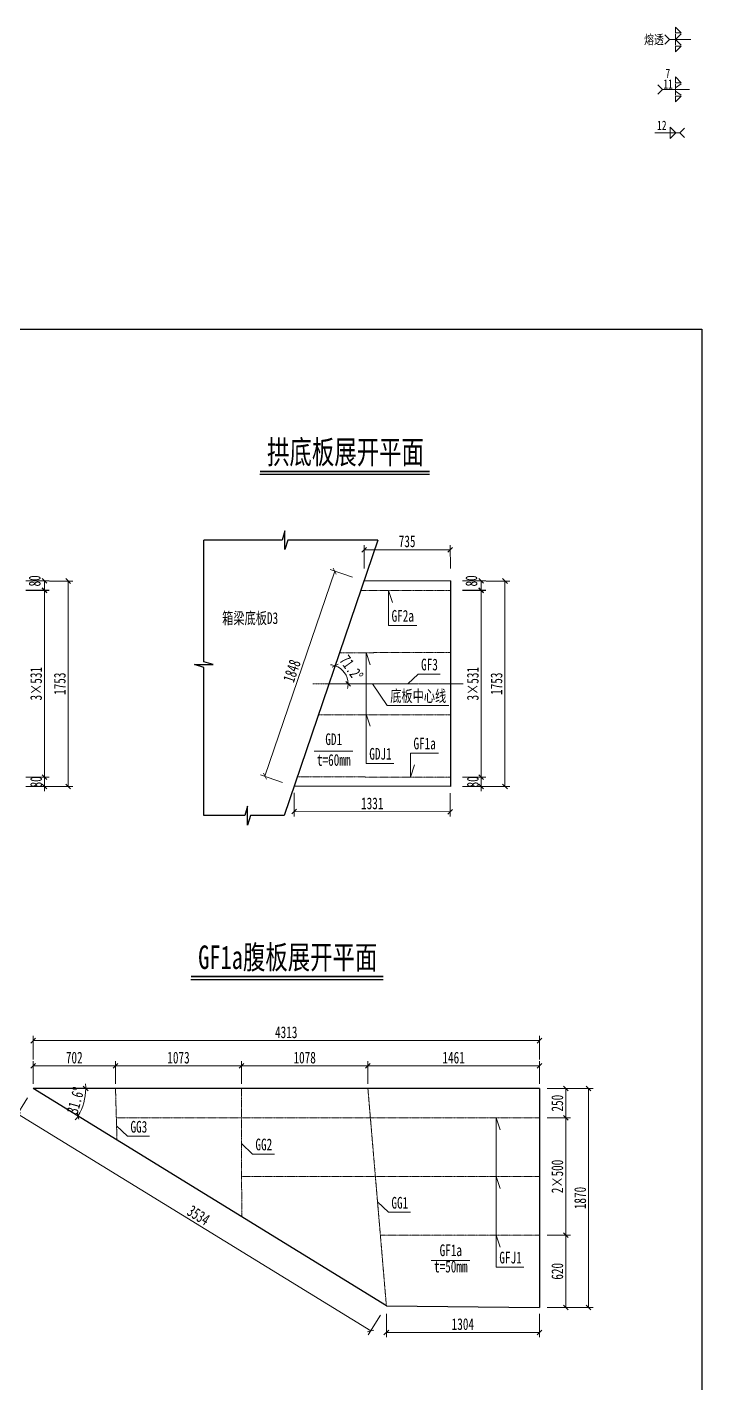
# Model space of a CAD drawing. Header units: millimetres. Extents: x -89049 to 410567, y -307459 to -100425.
# Drawn here: x 96024 to 101773, y -266741 to -255178 of the extents above; entities that cross this region are included whole.
import ezdxf
from ezdxf.enums import TextEntityAlignment as Align

# ---------------------------------------------------------------- set-up
doc = ezdxf.new("R2010")
doc.units = ezdxf.units.MM
doc.linetypes.add('CENTER2', pattern=[28.575, 19.05, -3.175, 3.175, -3.175])
doc.linetypes.add('DASHED', pattern=[0.75, 0.5, -0.25])
doc.layers.get('Defpoints').update_dxf_attribs({"color": 8})
for name, color, linetype, lineweight in [('Dim', 4, 'Continuous', 15), ('中心线', 2, 'CENTER2', 15), ('文字', 7, 'Continuous', 15), ('标注线及字体', 2, 'Continuous', 15), ('桥 构造粗实', 1, 'Continuous', 30), ('细实线', 4, 'Continuous', 15), ('虚线', 7, 'DASHED', 13), ('钢板粗线', 1, 'Continuous', 25)]:
    doc.layers.add(name, color=color, linetype=linetype, lineweight=lineweight)
doc.layers.add('Text', color=4, linetype='Continuous')
doc.styles.add('111', font='', dxfattribs={"width": 0.7})
doc.styles.add('BM_Dim', font='', dxfattribs={"width": 0.85})
doc.styles.add('SMEDI', font='', dxfattribs={"width": 0.75})
doc.styles.get('111').set_extended_font_data('仿宋_GB2312')
doc.styles.get('BM_Dim').set_extended_font_data('仿宋_GB2312')
doc.styles.get('SMEDI').set_extended_font_data('仿宋_GB2312')
doc.dimstyles.new('200', dxfattribs={"dimscale": 0, "dimtxt": 2.5, "dimasz": 1, "dimexe": 1, "dimexo": 1, "dimgap": 0.6, "dimtad": 1, "dimdec": 0, "dimdsep": 46, "dimtxsty": '111', "dimblk": 'OBLIQUE', "dimcen": 0, "dimclrd": 4, "dimclre": 4, "dimclrt": 4, "dimadec": 1, "dimazin": 2, "dimtfac": 1, "dimtdec": 0, "dimtix": 1, "dimtmove": 2, "dimatfit": 3, "dimfxl": 4, "dimfxlon": 1, "dimtolj": 1, "dimlwd": -1, "dimlwe": -1, "dimarcsym": 0})

# ---------------------------------------------------------------- blocks, each defined once
blk = doc.blocks.new('_Oblique')
at = {"color": 0, "linetype": 'ByBlock', "lineweight": -2}
blk.add_line((-0.5, -0.5), (0.5, 0.5), dxfattribs=at)
blk = doc.blocks.new('*D2029')
at = {"layer": 'Defpoints', "color": 0, "transparency": 16777216}
for p in [(95910, -259902), (95910, -259982), (96173, -259981)]:
    blk.add_point(p, dxfattribs=at)
at = {"layer": '细实线', "color": 4, "transparency": 16777216}
for p, q in [((96013, -259901), (96213, -259901)), ((96173, -259901), (96173, -259981)), ((96013, -259981), (96213, -259981))]:
    blk.add_line(p, q, dxfattribs=at)
at = {"layer": '细实线', "color": 4, "transparency": 16777216, "xscale": 40, "yscale": 40, "zscale": 40}
for p, rotation in [((96173, -259901), 90.1041284977098), ((96173, -259981), 270.1041284977098)]:
    blk.add_blockref('_Oblique', p, dxfattribs=dict(at, rotation=rotation))
at = {"layer": '细实线', "color": 4, "transparency": 16777216, "insert": (96089, -259901), "char_height": 100, "attachment_point": 5, "rotation": 90.1041, "style": '111'}
blk.add_mtext('\\A1;80', dxfattribs=at)
blk = doc.blocks.new('*D2030')
at = {"layer": 'Defpoints', "color": 0, "transparency": 16777216}
for p in [(95910, -259982), (95910, -261575), (96173, -261575)]:
    blk.add_point(p, dxfattribs=at)
at = {"layer": '细实线', "color": 4, "transparency": 16777216}
for p, q in [((96013, -259982), (96213, -259982)), ((96173, -259982), (96173, -261575)), ((96013, -261575), (96213, -261575))]:
    blk.add_line(p, q, dxfattribs=at)
at = {"layer": '细实线', "color": 4, "transparency": 16777216, "xscale": 40, "yscale": 40, "zscale": 40}
for p, rotation in [((96173, -259982), 90), ((96173, -261575), 270)]:
    blk.add_blockref('_Oblique', p, dxfattribs=dict(at, rotation=rotation))
at = {"layer": '细实线', "color": 4, "transparency": 16777216, "insert": (96101, -260778), "char_height": 100, "attachment_point": 5, "rotation": 90, "style": '111'}
blk.add_mtext('\\A1;3×531', dxfattribs=at)
blk = doc.blocks.new('*D2031')
at = {"layer": 'Defpoints', "color": 0, "transparency": 16777216}
for p in [(95910, -261575), (95910, -261655), (96173, -261655)]:
    blk.add_point(p, dxfattribs=at)
at = {"layer": '细实线', "color": 4, "transparency": 16777216}
for p, q in [((96173, -261575), (96173, -261535)), ((96013, -261575), (96213, -261575)), ((96013, -261655), (96213, -261655)), ((96173, -261575), (96173, -261655)), ((96173, -261655), (96173, -261695))]:
    blk.add_line(p, q, dxfattribs=at)
at = {"layer": '细实线', "color": 4, "transparency": 16777216, "xscale": 40, "yscale": 40, "zscale": 40}
for p, rotation in [((96173, -261575), 270), ((96173, -261655), 90)]:
    blk.add_blockref('_Oblique', p, dxfattribs=dict(at, rotation=rotation))
at = {"layer": '细实线', "color": 4, "transparency": 16777216, "insert": (96101, -261615), "char_height": 100, "attachment_point": 5, "rotation": 90, "style": '111'}
blk.add_mtext('\\A1;80', dxfattribs=at)
blk = doc.blocks.new('*D2032')
at = {"layer": 'Defpoints', "color": 0, "transparency": 16777216}
for p in [(95910, -259902), (96375, -259902), (95910, -261655)]:
    blk.add_point(p, dxfattribs=at)
at = {"layer": '细实线', "color": 4, "transparency": 16777216}
for p, q in [((96215, -259902), (96415, -259902)), ((96375, -261655), (96375, -259902)), ((96215, -261655), (96415, -261655))]:
    blk.add_line(p, q, dxfattribs=at)
at = {"layer": '细实线', "color": 4, "transparency": 16777216, "xscale": 40, "yscale": 40, "zscale": 40}
for p, rotation in [((96375, -259902), 90), ((96375, -261655), 270)]:
    blk.add_blockref('_Oblique', p, dxfattribs=dict(at, rotation=rotation))
at = {"layer": '细实线', "color": 4, "transparency": 16777216, "insert": (96303, -260778), "char_height": 100, "attachment_point": 5, "rotation": 90, "style": '111'}
blk.add_mtext('\\A1;1753', dxfattribs=at)
blk = doc.blocks.new('*D2039')
at = {"layer": 'Defpoints', "color": 0, "transparency": 16777216}
for p in [(98895, -259903), (98050, -261567), (98300, -261652)]:
    blk.add_point(p, dxfattribs=at)
at = {"layer": '细实线', "color": 4, "transparency": 16777216}
for p, q in [((98797, -259869), (98607, -259805)), ((98645, -259818), (98050, -261567)), ((98201, -261619), (98012, -261554))]:
    blk.add_line(p, q, dxfattribs=at)
at = {"layer": '细实线', "color": 4, "transparency": 16777216, "xscale": 40, "yscale": 40, "zscale": 40}
for p, rotation in [((98645, -259818), 71.19867631448541), ((98050, -261567), 251.1986763144854)]:
    blk.add_blockref('_Oblique', p, dxfattribs=dict(at, rotation=rotation))
at = {"layer": '细实线', "color": 4, "transparency": 16777216, "insert": (98280, -260669), "char_height": 100, "attachment_point": 5, "rotation": 71.1987, "style": '111'}
blk.add_mtext('\\A1;1848', dxfattribs=at)
blk = doc.blocks.new('*D2040')
at = {"layer": 'Defpoints', "color": 0, "transparency": 16777216}
for p in [(98300, -261652), (99631, -261655), (99630, -261871)]:
    blk.add_point(p, dxfattribs=at)
at = {"layer": '细实线', "color": 4, "transparency": 16777216}
for p, q in [((98300, -261709), (98299, -261909)), ((99630, -261711), (99630, -261911)), ((98299, -261869), (99630, -261871))]:
    blk.add_line(p, q, dxfattribs=at)
at = {"layer": '细实线', "color": 4, "transparency": 16777216, "xscale": 40, "yscale": 40, "zscale": 40}
for p, rotation in [((98299, -261869), 179.8935802855079), ((99630, -261871), 359.8935802855079)]:
    blk.add_blockref('_Oblique', p, dxfattribs=dict(at, rotation=rotation))
at = {"layer": '细实线', "color": 4, "transparency": 16777216, "insert": (98965, -261799), "char_height": 100, "attachment_point": 5, "rotation": 359.8936, "style": '111'}
blk.add_mtext('\\A1;1331', dxfattribs=at)
blk = doc.blocks.new('*D2041')
at = {"layer": 'Defpoints', "color": 0, "transparency": 16777216}
for p in [(99630, -259635), (98895, -259903), (99631, -259902)]:
    blk.add_point(p, dxfattribs=at)
at = {"layer": '细实线', "color": 4, "transparency": 16777216}
for p, q in [((98895, -259796), (98895, -259596)), ((98895, -259636), (99630, -259635)), ((99631, -259795), (99630, -259595))]:
    blk.add_line(p, q, dxfattribs=at)
at = {"layer": '细实线', "color": 4, "transparency": 16777216, "xscale": 40, "yscale": 40, "zscale": 40}
for p, rotation in [((98895, -259636), 180.1064194642049), ((99630, -259635), 0.1064194642048758)]:
    blk.add_blockref('_Oblique', p, dxfattribs=dict(at, rotation=rotation))
at = {"layer": '细实线', "color": 4, "transparency": 16777216, "insert": (99262, -259564), "char_height": 100, "attachment_point": 5, "rotation": 0.1064, "style": '111'}
blk.add_mtext('\\A1;735', dxfattribs=at)
blk = doc.blocks.new('*D2042')
at = {"layer": 'Defpoints', "color": 0, "transparency": 16777216}
for p in [(99631, -259902), (99631, -259982), (99894, -259981)]:
    blk.add_point(p, dxfattribs=at)
at = {"layer": '细实线', "color": 4, "transparency": 16777216}
for p, q in [((99733, -259901), (99933, -259901)), ((99893, -259901), (99894, -259981)), ((99734, -259981), (99934, -259981))]:
    blk.add_line(p, q, dxfattribs=at)
at = {"layer": '细实线', "color": 4, "transparency": 16777216, "xscale": 40, "yscale": 40, "zscale": 40}
for p, rotation in [((99893, -259901), 90.10412849770982), ((99894, -259981), 270.1041284977098)]:
    blk.add_blockref('_Oblique', p, dxfattribs=dict(at, rotation=rotation))
at = {"layer": '细实线', "color": 4, "transparency": 16777216, "insert": (99810, -259901), "char_height": 100, "attachment_point": 5, "rotation": 90.1041, "style": '111'}
blk.add_mtext('\\A1;80', dxfattribs=at)
blk = doc.blocks.new('*D2043')
at = {"layer": 'Defpoints', "color": 0, "transparency": 16777216}
for p in [(99631, -259982), (99631, -261575), (99894, -261575)]:
    blk.add_point(p, dxfattribs=at)
at = {"layer": '细实线', "color": 4, "transparency": 16777216}
for p, q in [((99734, -259982), (99934, -259982)), ((99894, -259982), (99894, -261575)), ((99734, -261575), (99934, -261575))]:
    blk.add_line(p, q, dxfattribs=at)
at = {"layer": '细实线', "color": 4, "transparency": 16777216, "xscale": 40, "yscale": 40, "zscale": 40}
for p, rotation in [((99894, -259982), 90), ((99894, -261575), 270)]:
    blk.add_blockref('_Oblique', p, dxfattribs=dict(at, rotation=rotation))
at = {"layer": '细实线', "color": 4, "transparency": 16777216, "insert": (99822, -260778), "char_height": 100, "attachment_point": 5, "rotation": 90, "style": '111'}
blk.add_mtext('\\A1;3×531', dxfattribs=at)
blk = doc.blocks.new('*D2044')
at = {"layer": 'Defpoints', "color": 0, "transparency": 16777216}
for p in [(99631, -261575), (99631, -261655), (99894, -261655)]:
    blk.add_point(p, dxfattribs=at)
at = {"layer": '细实线', "color": 4, "transparency": 16777216}
for p, q in [((99894, -261575), (99894, -261535)), ((99734, -261575), (99934, -261575)), ((99734, -261655), (99934, -261655)), ((99894, -261575), (99894, -261655)), ((99894, -261655), (99894, -261695))]:
    blk.add_line(p, q, dxfattribs=at)
at = {"layer": '细实线', "color": 4, "transparency": 16777216, "xscale": 40, "yscale": 40, "zscale": 40}
for p, rotation in [((99894, -261575), 270), ((99894, -261655), 90)]:
    blk.add_blockref('_Oblique', p, dxfattribs=dict(at, rotation=rotation))
at = {"layer": '细实线', "color": 4, "transparency": 16777216, "insert": (99822, -261615), "char_height": 100, "attachment_point": 5, "rotation": 90, "style": '111'}
blk.add_mtext('\\A1;80', dxfattribs=at)
blk = doc.blocks.new('*D2045')
at = {"layer": 'Defpoints', "color": 0, "transparency": 16777216}
for p in [(99631, -259902), (100096, -259902), (99631, -261655)]:
    blk.add_point(p, dxfattribs=at)
at = {"layer": '细实线', "color": 4, "transparency": 16777216}
for p, q in [((99936, -259902), (100136, -259902)), ((100096, -261655), (100096, -259902)), ((99936, -261655), (100136, -261655))]:
    blk.add_line(p, q, dxfattribs=at)
at = {"layer": '细实线', "color": 4, "transparency": 16777216, "xscale": 40, "yscale": 40, "zscale": 40}
for p, rotation in [((100096, -259902), 90), ((100096, -261655), 270)]:
    blk.add_blockref('_Oblique', p, dxfattribs=dict(at, rotation=rotation))
at = {"layer": '细实线', "color": 4, "transparency": 16777216, "insert": (100024, -260778), "char_height": 100, "attachment_point": 5, "rotation": 90, "style": '111'}
blk.add_mtext('\\A1;1753', dxfattribs=at)
blk = doc.blocks.new('*D2046')
at = {"layer": 'Defpoints', "color": 0, "transparency": 16777216}
for p in [(99014, -259555), (98742, -260705), (98459, -260778), (99739, -260778), (98214, -261903)]:
    blk.add_point(p, dxfattribs=at)
at = {"layer": '细实线', "color": 4, "transparency": 16777216}
for start, end in [(71.1987, 85.339), (0, 71.1987), (345.8597, 0)]:
    blk.add_arc((98597, -260778), 162, start, end, dxfattribs=at)
at = {"layer": '细实线', "color": 4, "transparency": 16777216, "xscale": 40, "yscale": 40, "zscale": 40}
for p, rotation in [((98650, -260624), 341.1986763144857), ((98760, -260778), 90)]:
    blk.add_blockref('_Oblique', p, dxfattribs=dict(at, rotation=rotation))
at = {"layer": '细实线', "color": 4, "transparency": 16777216, "insert": (98787, -260643), "char_height": 100, "attachment_point": 5, "rotation": 305.5993, "style": '111'}
blk.add_mtext('\\A1;71.2%%d', dxfattribs=at)
blk = doc.blocks.new('角焊缝2')
at = {"layer": 'Dim'}
blk.add_line((-3138.01, 370.22), (-3132.7, 370.22), dxfattribs=at)
blk.add_lwpolyline([(-3134.75, 371.45), (-3134.75, 368.99), (-3133.52, 370.22)], close=True, dxfattribs=at)
blk.add_lwpolyline([(-3131.7, 369.22), (-3132.7, 370.22), (-3131.7, 371.22)], dxfattribs=at)
blk = doc.blocks.new('半融透2')
at = {"layer": 'Dim'}
for p, q in [((0, 0), (-5.71, 0)), ((-2.95, 0.34), (-1.72, 1.21)), ((-2.95, -0.34), (-1.72, -1.21))]:
    blk.add_line(p, q, dxfattribs=at)
for points in [[(-6.71, -1), (-5.71, 0), (-6.71, 1)], [(-2.95, -1.21), (-2.95, 0), (-2.95, 1.21)]]:
    blk.add_lwpolyline(points, dxfattribs=at)
for points in [[(-1.72, 1.41), (-2.95, 1.41), (-2.95, 2.65)], [(-1.72, -1.41), (-2.95, -1.41), (-2.95, -2.65)]]:
    blk.add_lwpolyline(points, close=True, dxfattribs=at)
at = {"layer": 'Text', "style": 'SMEDI', "width": 0.75}
blk.add_text('7', height=2, dxfattribs=at).set_placement((-5.1, 3.42), align=Align.MIDDLE_LEFT)
blk = doc.blocks.new('全融透2')
at = {"layer": 'Dim'}
blk.add_line((0, 0), (-4.48, 0), dxfattribs=at)
for points in [[(-5.48, 1), (-4.48, 0), (-5.48, -1)], [(-2, 1.21), (-3.23, 0), (-3.23, 1.21)], [(-2, -1.21), (-3.23, 0), (-3.23, -1.21)]]:
    blk.add_lwpolyline(points, dxfattribs=at)
for points in [[(-3.23, 2.65), (-3.23, 1.41), (-2, 1.41)], [(-3.23, -2.65), (-3.23, -1.41), (-2, -1.41)]]:
    blk.add_lwpolyline(points, close=True, dxfattribs=at)
at = {"layer": 'Text', "style": 'SMEDI', "width": 0.75}
blk.add_text('熔透', height=2, dxfattribs=at).set_placement((-9.92, 0), align=Align.MIDDLE_LEFT)
blk = doc.blocks.new('*D2313')
at = {"layer": 'Defpoints', "color": 0, "transparency": 16777216}
for p in [(100389, -264230), (100614, -264230), (100389, -264480)]:
    blk.add_point(p, dxfattribs=at)
at = {"layer": '细实线', "color": 4, "transparency": 16777216}
for p, q in [((100454, -264230), (100654, -264230)), ((100614, -264480), (100614, -264230)), ((100454, -264480), (100654, -264480))]:
    blk.add_line(p, q, dxfattribs=at)
at = {"layer": '细实线', "color": 4, "transparency": 16777216, "xscale": 40, "yscale": 40, "zscale": 40}
for p, rotation in [((100614, -264230), 90), ((100614, -264480), 270)]:
    blk.add_blockref('_Oblique', p, dxfattribs=dict(at, rotation=rotation))
at = {"layer": '细实线', "color": 4, "transparency": 16777216, "insert": (100542, -264355), "char_height": 100, "attachment_point": 5, "rotation": 90, "style": '111'}
blk.add_mtext('\\A1;250', dxfattribs=at)
blk = doc.blocks.new('*D2314')
at = {"layer": 'Defpoints', "color": 0, "transparency": 16777216}
for p in [(100389, -264480), (100389, -265480), (100614, -265480)]:
    blk.add_point(p, dxfattribs=at)
at = {"layer": '细实线', "color": 4, "transparency": 16777216}
for p, q in [((100454, -264480), (100654, -264480)), ((100614, -264480), (100614, -265480)), ((100454, -265480), (100654, -265480))]:
    blk.add_line(p, q, dxfattribs=at)
at = {"layer": '细实线', "color": 4, "transparency": 16777216, "xscale": 40, "yscale": 40, "zscale": 40}
for p, rotation in [((100614, -264480), 90), ((100614, -265480), 270)]:
    blk.add_blockref('_Oblique', p, dxfattribs=dict(at, rotation=rotation))
at = {"layer": '细实线', "color": 4, "transparency": 16777216, "insert": (100542, -264980), "char_height": 100, "attachment_point": 5, "rotation": 90, "style": '111'}
blk.add_mtext('\\A1;2×500', dxfattribs=at)
blk = doc.blocks.new('*D2315')
at = {"layer": 'Defpoints', "color": 0, "transparency": 16777216}
for p in [(100389, -265480), (100389, -266099), (100614, -266099)]:
    blk.add_point(p, dxfattribs=at)
at = {"layer": '细实线', "color": 4, "transparency": 16777216}
for p, q in [((100454, -265480), (100654, -265480)), ((100614, -265480), (100614, -266099)), ((100454, -266099), (100654, -266099))]:
    blk.add_line(p, q, dxfattribs=at)
at = {"layer": '细实线', "color": 4, "transparency": 16777216, "xscale": 40, "yscale": 40, "zscale": 40}
for p, rotation in [((100614, -265480), 90), ((100614, -266099), 270)]:
    blk.add_blockref('_Oblique', p, dxfattribs=dict(at, rotation=rotation))
at = {"layer": '细实线', "color": 4, "transparency": 16777216, "insert": (100542, -265789), "char_height": 100, "attachment_point": 5, "rotation": 90, "style": '111'}
blk.add_mtext('\\A1;620', dxfattribs=at)
blk = doc.blocks.new('*D2316')
at = {"layer": 'Defpoints', "color": 0, "transparency": 16777216}
for p in [(100569, -264230), (100808, -264230), (100570, -266099)]:
    blk.add_point(p, dxfattribs=at)
at = {"layer": '细实线', "color": 4, "transparency": 16777216}
for p, q in [((100648, -264230), (100848, -264230)), ((100808, -266099), (100808, -264230)), ((100648, -266099), (100848, -266099))]:
    blk.add_line(p, q, dxfattribs=at)
at = {"layer": '细实线', "color": 4, "transparency": 16777216, "xscale": 40, "yscale": 40, "zscale": 40}
for p, rotation in [((100808, -264230), 90), ((100808, -266099), 270)]:
    blk.add_blockref('_Oblique', p, dxfattribs=dict(at, rotation=rotation))
at = {"layer": '细实线', "color": 4, "transparency": 16777216, "insert": (100737, -265164), "char_height": 100, "attachment_point": 5, "rotation": 90, "style": '111'}
blk.add_mtext('\\A1;1870', dxfattribs=at)
blk = doc.blocks.new('*D2317')
at = {"layer": 'Defpoints', "color": 0, "transparency": 16777216}
for p in [(100389, -263822), (96076, -264230), (100389, -264230)]:
    blk.add_point(p, dxfattribs=at)
at = {"layer": '细实线', "color": 4, "transparency": 16777216}
for p, q in [((96076, -263982), (96076, -263782)), ((96076, -263822), (100389, -263822)), ((100389, -263982), (100389, -263782))]:
    blk.add_line(p, q, dxfattribs=at)
at = {"layer": '细实线', "color": 4, "transparency": 16777216, "xscale": 40, "yscale": 40, "zscale": 40, "rotation": 180}
blk.add_blockref('_Oblique', (96076, -263822), dxfattribs=at)
at = {"layer": '细实线', "color": 4, "transparency": 16777216, "xscale": 40, "yscale": 40, "zscale": 40}
blk.add_blockref('_Oblique', (100389, -263822), dxfattribs=at)
at = {"layer": '细实线', "color": 4, "transparency": 16777216, "insert": (98232, -263751), "char_height": 100, "attachment_point": 5, "style": '111'}
blk.add_mtext('\\A1;4313', dxfattribs=at)
blk = doc.blocks.new('*D2318')
at = {"layer": 'Defpoints', "color": 0, "transparency": 16777216}
for p in [(96076, -264230), (96076, -264230), (100389, -264230), (96511, -264331), (99085, -266082)]:
    blk.add_point(p, dxfattribs=at)
at = {"layer": '细实线', "color": 4, "transparency": 16777216}
for start, end in [(0, 5.122), (328.3857, 0), (323.2637, 328.3857)]:
    blk.add_arc((96076, -264230), 448, start, end, dxfattribs=at)
at = {"layer": '细实线', "color": 4, "transparency": 16777216, "xscale": 40, "yscale": 40, "zscale": 40}
for p, rotation in [((96523, -264230), 270), ((96457, -264464), 58.38573774934793)]:
    blk.add_blockref('_Oblique', p, dxfattribs=dict(at, rotation=rotation))
at = {"layer": '细实线', "color": 4, "transparency": 16777216, "insert": (96437, -264332), "char_height": 100, "attachment_point": 5, "rotation": 74.1929, "style": '111'}
blk.add_mtext('\\A1;31.6%%d', dxfattribs=at)
blk = doc.blocks.new('*D2319')
at = {"layer": 'Defpoints', "color": 0, "transparency": 16777216}
for p in [(99085, -266082), (100389, -266099), (100389, -266311)]:
    blk.add_point(p, dxfattribs=at)
at = {"layer": '细实线', "color": 4, "transparency": 16777216}
for p, q in [((99085, -266151), (99085, -266351)), ((100389, -266151), (100389, -266351)), ((99085, -266311), (100389, -266311))]:
    blk.add_line(p, q, dxfattribs=at)
at = {"layer": '细实线', "color": 4, "transparency": 16777216, "xscale": 40, "yscale": 40, "zscale": 40, "rotation": 180}
blk.add_blockref('_Oblique', (99085, -266311), dxfattribs=at)
at = {"layer": '细实线', "color": 4, "transparency": 16777216, "xscale": 40, "yscale": 40, "zscale": 40}
blk.add_blockref('_Oblique', (100389, -266311), dxfattribs=at)
at = {"layer": '细实线', "color": 4, "transparency": 16777216, "insert": (99737, -266240), "char_height": 100, "attachment_point": 5, "style": '111'}
blk.add_mtext('\\A1;1304', dxfattribs=at)
blk = doc.blocks.new('*D2320')
at = {"layer": 'Defpoints', "color": 0, "transparency": 16777216}
for p in [(96076, -264230), (99085, -266082), (98952, -266298)]:
    blk.add_point(p, dxfattribs=at)
at = {"layer": '细实线', "color": 4, "transparency": 16777216}
for p, q in [((96027, -264309), (95922, -264479)), ((95943, -264445), (98952, -266298)), ((99036, -266162), (98931, -266332))]:
    blk.add_line(p, q, dxfattribs=at)
at = {"layer": '细实线', "color": 4, "transparency": 16777216, "xscale": 40, "yscale": 40, "zscale": 40}
for p, rotation in [((95943, -264445), 148.385737749348), ((98952, -266298), 328.385737749348)]:
    blk.add_blockref('_Oblique', p, dxfattribs=dict(at, rotation=rotation))
at = {"layer": '细实线', "color": 4, "transparency": 16777216, "insert": (97485, -265311), "char_height": 100, "attachment_point": 5, "rotation": 328.3857, "style": '111'}
blk.add_mtext('\\A1;3534', dxfattribs=at)
blk = doc.blocks.new('*D2457')
at = {"layer": 'Defpoints', "color": 0, "transparency": 16777216}
for p in [(96777, -264038), (96076, -264230), (96777, -264230)]:
    blk.add_point(p, dxfattribs=at)
at = {"layer": '细实线', "color": 4, "transparency": 16777216}
for p, q in [((96076, -264190), (96076, -263998)), ((96076, -264038), (96777, -264038)), ((96777, -264190), (96777, -263998))]:
    blk.add_line(p, q, dxfattribs=at)
at = {"layer": '细实线', "color": 4, "transparency": 16777216, "xscale": 40, "yscale": 40, "zscale": 40}
for p, rotation in [((96076, -264038), 179.9999999999953), ((96777, -264038), 359.9999999999952)]:
    blk.add_blockref('_Oblique', p, dxfattribs=dict(at, rotation=rotation))
at = {"layer": '细实线', "color": 4, "transparency": 16777216, "insert": (96426, -263967), "char_height": 100, "attachment_point": 5, "style": '111'}
blk.add_mtext('\\A1;702', dxfattribs=at)
blk = doc.blocks.new('*D2458')
at = {"layer": 'Defpoints', "color": 0, "transparency": 16777216}
for p in [(97850, -264038), (96777, -264230), (97850, -264230)]:
    blk.add_point(p, dxfattribs=at)
at = {"layer": '细实线', "color": 4, "transparency": 16777216}
for p, q in [((96777, -264190), (96777, -263998)), ((96777, -264038), (97850, -264038)), ((97850, -264190), (97850, -263998))]:
    blk.add_line(p, q, dxfattribs=at)
at = {"layer": '细实线', "color": 4, "transparency": 16777216, "xscale": 40, "yscale": 40, "zscale": 40}
for p, rotation in [((96777, -264038), 180.0000000000031), ((97850, -264038), 3.109021243243994e-12)]:
    blk.add_blockref('_Oblique', p, dxfattribs=dict(at, rotation=rotation))
at = {"layer": '细实线', "color": 4, "transparency": 16777216, "insert": (97314, -263967), "char_height": 100, "attachment_point": 5, "style": '111'}
blk.add_mtext('\\A1;1073', dxfattribs=at)
blk = doc.blocks.new('*D2459')
at = {"layer": 'Defpoints', "color": 0, "transparency": 16777216}
for p in [(98928, -264038), (97850, -264230), (98928, -264230)]:
    blk.add_point(p, dxfattribs=at)
at = {"layer": '细实线', "color": 4, "transparency": 16777216}
for p, q in [((97850, -264190), (97850, -263998)), ((97850, -264038), (98928, -264038)), ((98928, -264190), (98928, -263998))]:
    blk.add_line(p, q, dxfattribs=at)
at = {"layer": '细实线', "color": 4, "transparency": 16777216, "xscale": 40, "yscale": 40, "zscale": 40, "rotation": 180}
blk.add_blockref('_Oblique', (97850, -264038), dxfattribs=at)
at = {"layer": '细实线', "color": 4, "transparency": 16777216, "xscale": 40, "yscale": 40, "zscale": 40}
blk.add_blockref('_Oblique', (98928, -264038), dxfattribs=at)
at = {"layer": '细实线', "color": 4, "transparency": 16777216, "insert": (98389, -263967), "char_height": 100, "attachment_point": 5, "style": '111'}
blk.add_mtext('\\A1;1078', dxfattribs=at)
blk = doc.blocks.new('*D2460')
at = {"layer": 'Defpoints', "color": 0, "transparency": 16777216}
for p in [(100389, -264038), (98928, -264230), (100389, -264230)]:
    blk.add_point(p, dxfattribs=at)
at = {"layer": '细实线', "color": 4, "transparency": 16777216}
for p, q in [((98928, -264190), (98928, -263998)), ((98928, -264038), (100389, -264038)), ((100389, -264190), (100389, -263998))]:
    blk.add_line(p, q, dxfattribs=at)
at = {"layer": '细实线', "color": 4, "transparency": 16777216, "xscale": 40, "yscale": 40, "zscale": 40}
for p, rotation in [((98928, -264038), 180.0000000000046), ((100389, -264038), 4.565104822124933e-12)]:
    blk.add_blockref('_Oblique', p, dxfattribs=dict(at, rotation=rotation))
at = {"layer": '细实线', "color": 4, "transparency": 16777216, "insert": (99658, -263967), "char_height": 100, "attachment_point": 5, "style": '111'}
blk.add_mtext('\\A1;1461', dxfattribs=at)

msp = doc.modelspace()

# ---------------------------------------------------------------- linework, layer by layer
at = {"color": 4}
for p, q in [((98008, -258991.1), (99452.8, -258991.1)), ((97420.2, -263299.4), (99058, -263299.4))]:
    msp.add_line(p, q, dxfattribs=at)
at = {"color": 6, "const_width": 14.4}
for points in [[(98008, -258967.1), (99452.8, -258967.1)], [(97420.2, -263275.4), (99058, -263275.4)]]:
    msp.add_lwpolyline(points, dxfattribs=at)
at = {"color": 4}
for points in [[(97530.3, -261903), (97530.3, -260639.3), (97450.3, -260615.3), (97610.3, -260615.3), (97530.3, -260591.3), (97530.3, -260559.3), (97530.3, -259554.7)], [(99013.9, -259554.7), (98245.1, -259554.7), (98221.1, -259634.7), (98221.1, -259474.7), (98197.1, -259554.7), (98165.1, -259554.7), (97530.3, -259554.7)], [(98214.5, -261903), (97926.7, -261903), (97902.7, -261983), (97902.7, -261823), (97878.7, -261903), (97846.7, -261903), (97530.3, -261903)]]:
    msp.add_lwpolyline(points, dxfattribs=at)
at = {"layer": 'Defpoints'}
msp.add_lwpolyline([(86373.4, -257753.6), (101773.4, -257753.6), (101773.4, -267985.6), (86373.4, -267985.6)], close=True, dxfattribs=at)
at = {"layer": '中心线', "ltscale": 0.5}
msp.add_line((99739.3, -260778.2), (98458.7, -260778.2), dxfattribs=at)
at = {"layer": '桥 构造粗实'}
for p, q in [((99013.9, -259554.7), (98214.5, -261903)), ((99630.6, -259901.6), (98895.3, -259903)), ((99630.7, -259901.6), (99630.7, -261654.8)), ((99630.6, -261654.8), (98299.8, -261652.3))]:
    msp.add_line(p, q, dxfattribs=at)
at = {"layer": '细实线'}
for p, q in [((99103, -259982.6), (99103, -260280.7)), ((99137.9, -260085.7), (99103, -259982.6)), ((99103, -260280.7), (99343.7, -260280.7)), ((98913.1, -260513.1), (98913.1, -261457.1)), ((98948, -260616.2), (98913.1, -260513.1)), ((99267.2, -260778.2), (99355.2, -260695.5)), ((99355.2, -260695.5), (99543.3, -260695.5)), ((98967.3, -260778.2), (99092, -260964.1)), ((98948, -261139.8), (98913.1, -261036.7)), ((99092, -260964.1), (99617.7, -260964.1)), ((98468.9, -261352.8), (98799.7, -261352.8)), ((99289.8, -261369.1), (99289.8, -261574.1)), ((99289.8, -261369.1), (99530.5, -261369.1)), ((98913.1, -261457.1), (99149.7, -261457.1)), ((99324.7, -261471), (99289.8, -261574.1)), ((100021.2, -264479.6), (100021.2, -265753.2)), ((100056.1, -264582.7), (100021.2, -264479.6)), ((96786.3, -264547.3), (96878.6, -264637.8)), ((96878.6, -264637.8), (97066.7, -264637.8)), ((97851.3, -264698.3), (97943.6, -264788.8)), ((97943.6, -264788.8), (98131.7, -264788.8)), ((100056.1, -265082.7), (100021.2, -264979.6)), ((99009.9, -265195.2), (99102.2, -265285.7)), ((99102.2, -265285.7), (99290.3, -265285.7)), ((100056.1, -265582.7), (100021.2, -265479.6)), ((99466.5, -265695.7), (99797.3, -265695.7)), ((100021.2, -265753.2), (100257.8, -265753.2))]:
    msp.add_line(p, q, dxfattribs=at)
at = {"layer": '虚线', "ltscale": 5}
for p, q in [((99630.7, -259981.6), (98868.1, -259983.1)), ((99630.7, -260512.7), (98687.6, -260513.3)), ((98597.4, -260778.2), (99630.7, -260778.2)), ((99630.7, -261043.7), (98507.2, -261043)), ((99630.7, -261574.8), (98327, -261572.4)), ((96777.4, -264229.6), (96789.8, -264669.2)), ((97850.1, -264229.6), (97852.9, -265323.6)), ((98927.8, -264229.6), (99085.3, -266082.2)), ((100388.9, -264479.6), (96784.4, -264479.6)), ((100388.9, -264979.6), (97852, -264979.6)), ((100388.9, -265479.6), (99034, -265479.6))]:
    msp.add_line(p, q, dxfattribs=at)
at = {"layer": '钢板粗线'}
for p, q in [((100388.9, -264229.6), (96075.6, -264229.6)), ((99085.3, -266082.2), (96075.6, -264229.6)), ((100388.9, -264229.6), (100388.9, -266099.1)), ((99085.3, -266082.2), (100388.9, -266099.1))]:
    msp.add_line(p, q, dxfattribs=at)

# ---------------------------------------------------------------- block references
at = {"layer": '细实线', "xscale": 40, "yscale": 40, "zscale": 40}
for name, p in [('全融透2', (101678.3, -255284.1)), ('半融透2', (101667.3, -255709.6)), ('角焊缝2', (226893, -270889))]:
    msp.add_blockref(name, p, dxfattribs=at)

# ---------------------------------------------------------------- texts
at = {"layer": 'Text', "style": 'SMEDI', "width": 0.75}
for s, p in [('11', (101444.5, -255664)), ('12', (101390.9, -256015.7))]:
    msp.add_text(s, height=80, dxfattribs=at).set_placement(p, align=Align.MIDDLE_LEFT)
at = {"layer": '文字', "style": 'BM_Dim', "width": 0.7}
for s, p in [('GF2a', (99224.9, -260279.2)), ('箱梁底板D3', (97924.5, -260298.3)), ('GF3', (99452.8, -260694.1)), ('底板中心线', (99356.6, -260962.6)), ('GD1', (98636.6, -261331.2)), ('GF1a', (99411.7, -261367.7)), ('t=60mm', (98636.6, -261508)), ('GDJ1', (99035, -261455.6)), ('GG3', (96976.3, -264636.4)), ('GG2', (98041.2, -264787.4)), ('GG1', (99199.8, -265284.3)), ('GF1a', (99634.2, -265689.7)), ('t=50mm', (99634.2, -265828.6)), ('GFJ1', (100143.1, -265751.8))]:
    msp.add_text(s, height=100, dxfattribs=at).set_placement(p, align=Align.BOTTOM_CENTER)
at = {"layer": '标注线及字体', "style": '111', "width": 0.7}
for s, p in [('拱底板展开平面', (98736.9, -258798.7)), ('GF1a腹板展开平面', (98245.2, -263107))]:
    msp.add_text(s, height=200, dxfattribs=at).set_placement(p, align=Align.MIDDLE)

# ---------------------------------------------------------------- dimensions: what is measured, and where the dimension line sits
at = {"layer": '细实线'}
for base, line1, line2, picture, middle in [((98742.3, -260704.8), ((99013.9, -259554.7), (98214.5, -261903)), ((99739.3, -260778.2), (98458.7, -260778.2)), '*D2046', (98786.8, -260642.6)), ((96511.4, -264331.5), ((100388.9, -264229.6), (96075.6, -264229.6)), ((99085.3, -266082.2), (96075.6, -264229.6)), '*D2318', (96437.4, -264332))]:
    dim = msp.add_angular_dim_2l(base=base, line1=line1, line2=line2, dimstyle='200', override={"dimscale": 40, "dimblk": 'Oblique'}, dxfattribs=at)
    dim.commit()
    dim.dimension.update_dxf_attribs({"geometry": picture, "text_midpoint": middle})
for p1, p2, distance, picture, middle in [((98895.3, -259903), (99630.7, -259901.6), 266.7, '*D2041', (99262.4, -259564.1)), ((98895.3, -259903), (98299.8, -261652.3), -264.1, '*D2039', (98279.8, -260669.5)), ((95910, -261654.7), (95910, -259901.6), -464.8, '*D2032', (96303.2, -260778.2)), ((99630.7, -261654.8), (99630.7, -259901.7), -464.8, '*D2045', (100024, -260778.2)), ((95910, -261574.7), (95910, -261654.7), 262.8, '*D2031', (96101.3, -261614.7)), ((99630.7, -261574.8), (99630.7, -261654.8), 262.8, '*D2044', (99822, -261614.8)), ((98299.8, -261652.3), (99630.6, -261654.8), -216.6, '*D2040', (98964.9, -261798.5)), ((96075.6, -264229.6), (96777.4, -264229.6), 191.2, '*D2457', (96426.5, -263966.8)), ((96777.4, -264229.6), (97850.1, -264229.6), 191.2, '*D2458', (97313.7, -263966.8)), ((97850.1, -264229.6), (98927.8, -264229.6), 191.2, '*D2459', (98388.9, -263966.8)), ((98927.8, -264229.6), (100388.9, -264229.6), 191.2, '*D2460', (99658.3, -263966.8)), ((96075.6, -264229.6), (99085.3, -266082.2), -253.4, '*D2320', (97485.1, -265310.7))]:
    dim = msp.add_aligned_dim(p1=p1, p2=p2, distance=distance, dimstyle='200', override={"dimscale": 40, "dimblk": 'Oblique'}, dxfattribs=at)
    dim.commit()
    dim.dimension.update_dxf_attribs({"geometry": picture, "text_midpoint": middle})
for base, p1, p2, picture, middle in [((96172.9, -259981.2), (95909.9, -259901.6), (95910, -259981.6), '*D2029', (96089.5, -259901.3)), ((99893.6, -259981.2), (99630.6, -259901.7), (99630.7, -259981.7), '*D2042', (99810.2, -259901.3))]:
    dim = msp.add_linear_dim(base=base, p1=p1, p2=p2, angle=270.10413, dimstyle='200', override={"dimscale": 40, "dimblk": 'Oblique'}, dxfattribs=at)
    dim.commit()
    dim.dimension.update_dxf_attribs({"geometry": picture, "text_midpoint": middle, "dimtype": 161})
for p1, p2, picture, middle in [((95910, -259981.6), (95910, -261574.7), '*D2030', (96101.3, -260778.2)), ((99630.7, -259981.7), (99630.7, -261574.8), '*D2043', (99822, -260778.2))]:
    dim = msp.add_aligned_dim(p1=p1, p2=p2, distance=262.8, text='3×531', dimstyle='200', override={"dimscale": 40, "dimtxsty": '111', "dimblk": 'Oblique'}, dxfattribs=at)
    dim.commit()
    dim.dimension.update_dxf_attribs({"geometry": picture, "text_midpoint": middle})
for base, p1, p2, picture, middle in [((100388.9, -263822.4), (96075.6, -264229.6), (100388.9, -264229.6), '*D2317', (98232.2, -263750.8)), ((100388.9, -266311.3), (99085.3, -266082.2), (100388.9, -266099.2), '*D2319', (99737.1, -266239.8))]:
    dim = msp.add_linear_dim(base=base, p1=p1, p2=p2, dimstyle='200', override={"dimscale": 40, "dimblk": 'Oblique'}, dxfattribs=at)
    dim.commit()
    dim.dimension.update_dxf_attribs({"geometry": picture, "text_midpoint": middle})
for base, p1, p2, picture, middle in [((100613.6, -264229.6), (100388.9, -264479.6), (100388.9, -264229.6), '*D2313', (100542.1, -264354.6)), ((100808.3, -264229.6), (100569.9, -266099.2), (100569.4, -264229.6), '*D2316', (100736.7, -265164.4)), ((100613.6, -266099.2), (100388.9, -265479.6), (100388.9, -266099.2), '*D2315', (100542.1, -265789.4))]:
    dim = msp.add_linear_dim(base=base, p1=p1, p2=p2, angle=270, dimstyle='200', override={"dimscale": 40, "dimblk": 'Oblique'}, dxfattribs=at)
    dim.commit()
    dim.dimension.update_dxf_attribs({"geometry": picture, "text_midpoint": middle})
dim = msp.add_linear_dim(base=(100613.6, -265479.6), p1=(100388.9, -264479.6), p2=(100388.9, -265479.6), angle=270, text='2×500', dimstyle='200', override={"dimscale": 40, "dimtxsty": '111', "dimblk": 'Oblique'}, dxfattribs=at)
dim.commit()
dim.dimension.update_dxf_attribs({"geometry": '*D2314', "text_midpoint": (100542.1, -264979.6)})

doc.saveas('drawing.dxf')
